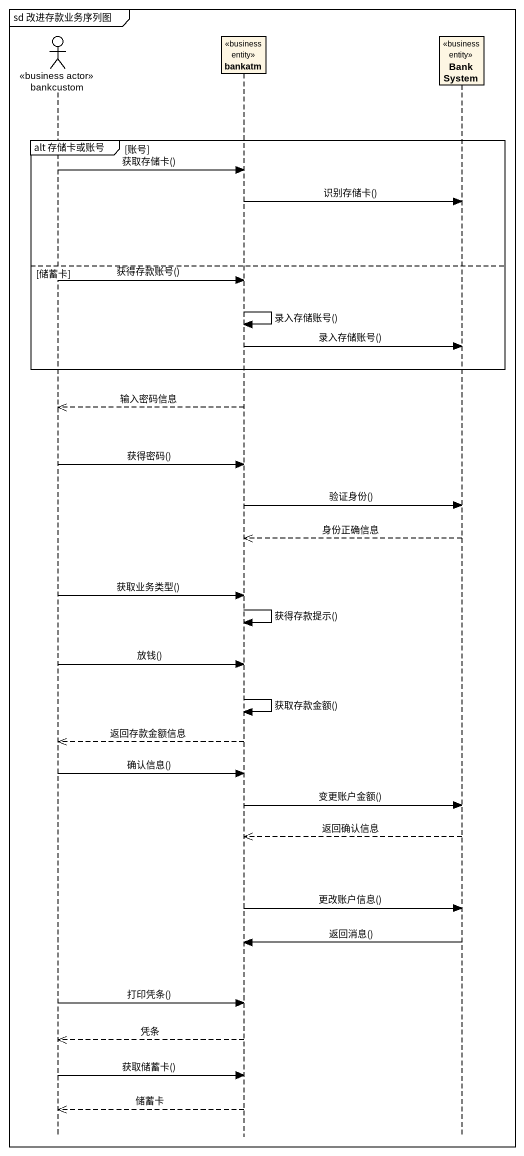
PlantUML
@startuml
mainframe sd 改进存款业务序列图
hide footbox
actor bankcustom <<business actor>>
participant bankatm <<business entity>>
participant BankSystem <<business entity>>

group alt 存储卡或账号 [账号]
  bankcustom -> bankatm : 获取存储卡()
  bankatm -> BankSystem : 识别存储卡()
else 储蓄卡
  bankcustom -> bankatm : 获得存款账号()
  bankatm -> bankatm : 录入存储账号()
  bankatm -> BankSystem : 录入存储账号()
end
bankatm -->> bankcustom : 输入密码信息
bankcustom -> bankatm : 获得密码()
bankatm -> BankSystem : 验证身份()
BankSystem -->> bankatm : 身份正确信息
bankcustom -> bankatm : 获取业务类型()
bankatm -> bankatm : 获得存款提示()
bankcustom -> bankatm : 放钱()
bankatm -> bankatm : 获取存款金额()
bankatm -->> bankcustom : 返回存款金额信息
bankcustom -> bankatm : 确认信息()
bankatm -> BankSystem : 变更账户金额()
BankSystem -->> bankatm : 返回确认信息
bankatm -> BankSystem : 更改账户信息()
BankSystem -> bankatm : 返回消息()
bankcustom -> bankatm : 打印凭条()
bankatm -->> bankcustom : 凭条
bankcustom -> bankatm : 获取储蓄卡()
bankatm -->> bankcustom : 储蓄卡
@enduml
